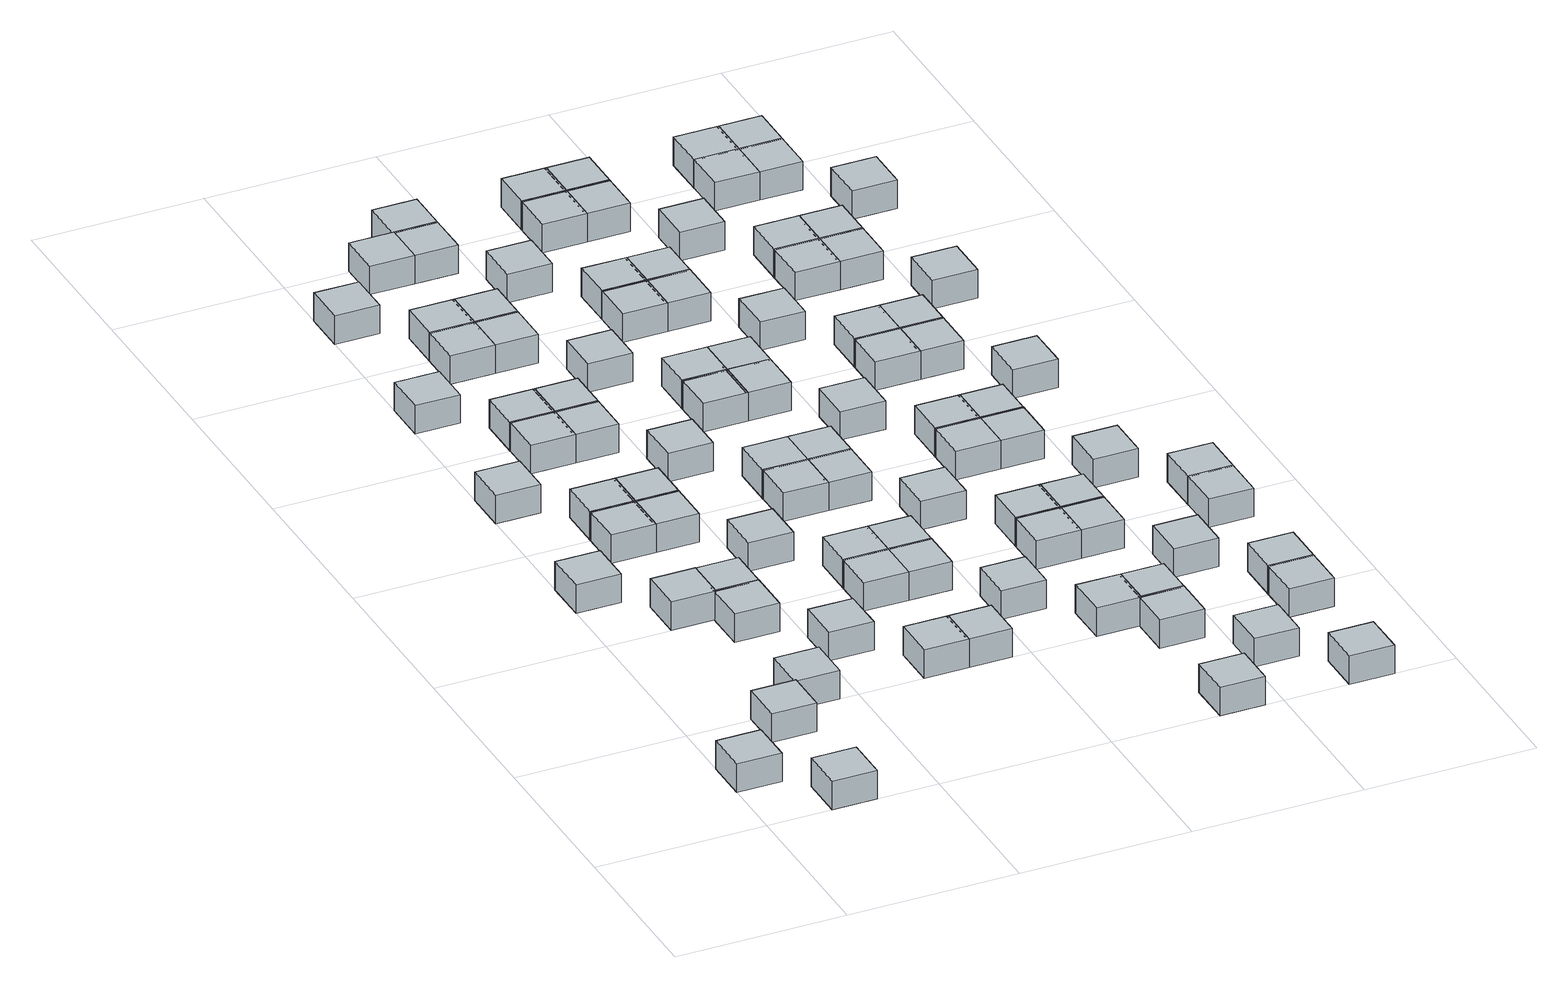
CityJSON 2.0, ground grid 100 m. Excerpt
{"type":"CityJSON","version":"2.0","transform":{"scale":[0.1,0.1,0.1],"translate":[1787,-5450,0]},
"CityObjects":{
"object1":{"type":"GenericCityObject","geometry":[{"type":"Solid","lod":"1","boundaries":[[[[0,1,2,3]],[[4,5,1,0]],[[5,6,2,1]],[[6,7,3,2]],[[7,4,0,3]],[[7,6,5,4]]]]}]},
"object2":{"type":"GenericCityObject","geometry":[{"type":"Solid","lod":"1","boundaries":[[[[8,9,10,11]],[[12,13,9,8]],[[13,14,10,9]],[[14,15,11,10]],[[15,12,8,11]],[[15,14,13,12]]]]}]},
"object3":{"type":"GenericCityObject","geometry":[{"type":"Solid","lod":"1","boundaries":[[[[16,17,18,19]],[[20,21,17,16]],[[21,22,18,17]],[[22,23,19,18]],[[23,20,16,19]],[[23,22,21,20]]]]}]},
"object4":{"type":"GenericCityObject","geometry":[{"type":"Solid","lod":"1","boundaries":[[[[24,25,26,27]],[[28,29,25,24]],[[29,30,26,25]],[[30,31,27,26]],[[31,28,24,27]],[[31,30,29,28]]]]}]},
"object5":{"type":"GenericCityObject","geometry":[{"type":"Solid","lod":"1","boundaries":[[[[32,33,34,35]],[[36,37,33,32]],[[37,38,34,33]],[[38,39,35,34]],[[39,36,32,35]],[[39,38,37,36]]]]}]},
"object6":{"type":"GenericCityObject","geometry":[{"type":"Solid","lod":"1","boundaries":[[[[40,41,42,43]],[[44,45,41,40]],[[45,46,42,41]],[[46,47,43,42]],[[47,44,40,43]],[[47,46,45,44]]]]}]},
"object7":{"type":"GenericCityObject","geometry":[{"type":"Solid","lod":"1","boundaries":[[[[48,49,50,51]],[[52,53,49,48]],[[53,54,50,49]],[[54,55,51,50]],[[55,52,48,51]],[[55,54,53,52]]]]}]},
"object8":{"type":"GenericCityObject","geometry":[{"type":"Solid","lod":"1","boundaries":[[[[56,57,58,59]],[[60,61,57,56]],[[61,62,58,57]],[[62,63,59,58]],[[63,60,56,59]],[[63,62,61,60]]]]}]},
"object9":{"type":"GenericCityObject","geometry":[{"type":"Solid","lod":"1","boundaries":[[[[64,65,66,67]],[[68,69,65,64]],[[69,70,66,65]],[[70,71,67,66]],[[71,68,64,67]],[[71,70,69,68]]]]}]},
"object10":{"type":"GenericCityObject","geometry":[{"type":"Solid","lod":"1","boundaries":[[[[72,73,74,75]],[[76,77,73,72]],[[77,78,74,73]],[[78,79,75,74]],[[79,76,72,75]],[[79,78,77,76]]]]}]},
"object11":{"type":"GenericCityObject","geometry":[{"type":"Solid","lod":"1","boundaries":[[[[80,81,82,83]],[[84,85,81,80]],[[85,86,82,81]],[[86,87,83,82]],[[87,84,80,83]],[[87,86,85,84]]]]}]},
"object12":{"type":"GenericCityObject","geometry":[{"type":"Solid","lod":"1","boundaries":[[[[88,89,90,91]],[[92,93,89,88]],[[93,94,90,89]],[[94,95,91,90]],[[95,92,88,91]],[[95,94,93,92]]]]}]},
"object13":{"type":"GenericCityObject","geometry":[{"type":"Solid","lod":"1","boundaries":[[[[96,97,98,99]],[[100,101,97,96]],[[101,102,98,97]],[[102,103,99,98]],[[103,100,96,99]],[[103,102,101,100]]]]}]},
"object14":{"type":"GenericCityObject","geometry":[{"type":"Solid","lod":"1","boundaries":[[[[104,105,106,107]],[[108,109,105,104]],[[109,110,106,105]],[[110,111,107,106]],[[111,108,104,107]],[[111,110,109,108]]]]}]},
"object15":{"type":"GenericCityObject","geometry":[{"type":"Solid","lod":"1","boundaries":[[[[112,113,114,115]],[[116,117,113,112]],[[117,118,114,113]],[[118,119,115,114]],[[119,116,112,115]],[[119,118,117,116]]]]}]},
"object16":{"type":"GenericCityObject","geometry":[{"type":"Solid","lod":"1","boundaries":[[[[120,121,122,123]],[[124,125,121,120]],[[125,126,122,121]],[[126,127,123,122]],[[127,124,120,123]],[[127,126,125,124]]]]}]},
"object17":{"type":"GenericCityObject","geometry":[{"type":"Solid","lod":"1","boundaries":[[[[128,129,130,131]],[[132,133,129,128]],[[133,134,130,129]],[[134,135,131,130]],[[135,132,128,131]],[[135,134,133,132]]]]}]},
"object18":{"type":"GenericCityObject","geometry":[{"type":"Solid","lod":"1","boundaries":[[[[136,137,138,139]],[[140,141,137,136]],[[141,142,138,137]],[[142,143,139,138]],[[143,140,136,139]],[[143,142,141,140]]]]}]},
"object19":{"type":"GenericCityObject","geometry":[{"type":"Solid","lod":"1","boundaries":[[[[144,145,146,147]],[[148,149,145,144]],[[149,150,146,145]],[[150,151,147,146]],[[151,148,144,147]],[[151,150,149,148]]]]}]},
"object20":{"type":"GenericCityObject","geometry":[{"type":"Solid","lod":"1","boundaries":[[[[152,153,154,155]],[[156,157,153,152]],[[157,158,154,153]],[[158,159,155,154]],[[159,156,152,155]],[[159,158,157,156]]]]}]},
"object21":{"type":"GenericCityObject","geometry":[{"type":"Solid","lod":"1","boundaries":[[[[160,161,162,163]],[[164,165,161,160]],[[165,166,162,161]],[[166,167,163,162]],[[167,164,160,163]],[[167,166,165,164]]]]}]},
"object22":{"type":"GenericCityObject","geometry":[{"type":"Solid","lod":"1","boundaries":[[[[168,169,170,171]],[[172,173,169,168]],[[173,174,170,169]],[[174,175,171,170]],[[175,172,168,171]],[[175,174,173,172]]]]}]},
"object23":{"type":"GenericCityObject","geometry":[{"type":"Solid","lod":"1","boundaries":[[[[176,177,178,179]],[[180,181,177,176]],[[181,182,178,177]],[[182,183,179,178]],[[183,180,176,179]],[[183,182,181,180]]]]}]},
"object24":{"type":"GenericCityObject","geometry":[{"type":"Solid","lod":"1","boundaries":[[[[184,185,186,187]],[[188,189,185,184]],[[189,190,186,185]],[[190,191,187,186]],[[191,188,184,187]],[[191,190,189,188]]]]}]},
"object25":{"type":"GenericCityObject","geometry":[{"type":"Solid","lod":"1","boundaries":[[[[192,193,194,195]],[[196,197,193,192]],[[197,198,194,193]],[[198,199,195,194]],[[199,196,192,195]],[[199,198,197,196]]]]}]},
"object26":{"type":"GenericCityObject","geometry":[{"type":"Solid","lod":"1","boundaries":[[[[200,201,202,203]],[[204,205,201,200]],[[205,206,202,201]],[[206,207,203,202]],[[207,204,200,203]],[[207,206,205,204]]]]}]},
"object27":{"type":"GenericCityObject","geometry":[{"type":"Solid","lod":"1","boundaries":[[[[208,209,210,211]],[[212,213,209,208]],[[213,214,210,209]],[[214,215,211,210]],[[215,212,208,211]],[[215,214,213,212]]]]}]},
"object28":{"type":"GenericCityObject","geometry":[{"type":"Solid","lod":"1","boundaries":[[[[216,217,218,219]],[[220,221,217,216]],[[221,222,218,217]],[[222,223,219,218]],[[223,220,216,219]],[[223,222,221,220]]]]}]},
"object29":{"type":"GenericCityObject","geometry":[{"type":"Solid","lod":"1","boundaries":[[[[224,225,226,227]],[[228,229,225,224]],[[229,230,226,225]],[[230,231,227,226]],[[231,228,224,227]],[[231,230,229,228]]]]}]},
"object30":{"type":"GenericCityObject","geometry":[{"type":"Solid","lod":"1","boundaries":[[[[232,233,234,235]],[[236,237,233,232]],[[237,238,234,233]],[[238,239,235,234]],[[239,236,232,235]],[[239,238,237,236]]]]}]},
"object31":{"type":"GenericCityObject","geometry":[{"type":"Solid","lod":"1","boundaries":[[[[240,241,242,243]],[[244,245,241,240]],[[245,246,242,241]],[[246,247,243,242]],[[247,244,240,243]],[[247,246,245,244]]]]}]},
"object32":{"type":"GenericCityObject","geometry":[{"type":"Solid","lod":"1","boundaries":[[[[248,249,250,251]],[[252,253,249,248]],[[253,254,250,249]],[[254,255,251,250]],[[255,252,248,251]],[[255,254,253,252]]]]}]},
"object33":{"type":"GenericCityObject","geometry":[{"type":"Solid","lod":"1","boundaries":[[[[256,257,258,259]],[[260,261,257,256]],[[261,262,258,257]],[[262,263,259,258]],[[263,260,256,259]],[[263,262,261,260]]]]}]},
"object34":{"type":"GenericCityObject","geometry":[{"type":"Solid","lod":"1","boundaries":[[[[264,265,266,267]],[[268,269,265,264]],[[269,270,266,265]],[[270,271,267,266]],[[271,268,264,267]],[[271,270,269,268]]]]}]},
"object35":{"type":"GenericCityObject","geometry":[{"type":"Solid","lod":"1","boundaries":[[[[272,273,274,275]],[[276,277,273,272]],[[277,278,274,273]],[[278,279,275,274]],[[279,276,272,275]],[[279,278,277,276]]]]}]},
"object36":{"type":"GenericCityObject","geometry":[{"type":"Solid","lod":"1","boundaries":[[[[280,281,282,283]],[[284,285,281,280]],[[285,286,282,281]],[[286,287,283,282]],[[287,284,280,283]],[[287,286,285,284]]]]}]},
"object37":{"type":"GenericCityObject","geometry":[{"type":"Solid","lod":"1","boundaries":[[[[288,289,290,291]],[[292,293,289,288]],[[293,294,290,289]],[[294,295,291,290]],[[295,292,288,291]],[[295,294,293,292]]]]}]},
"object38":{"type":"GenericCityObject","geometry":[{"type":"Solid","lod":"1","boundaries":[[[[296,297,298,299]],[[300,301,297,296]],[[301,302,298,297]],[[302,303,299,298]],[[303,300,296,299]],[[303,302,301,300]]]]}]},
"object39":{"type":"GenericCityObject","geometry":[{"type":"Solid","lod":"1","boundaries":[[[[304,305,306,307]],[[308,309,305,304]],[[309,310,306,305]],[[310,311,307,306]],[[311,308,304,307]],[[311,310,309,308]]]]}]},
"object40":{"type":"GenericCityObject","geometry":[{"type":"Solid","lod":"1","boundaries":[[[[312,313,314,315]],[[316,317,313,312]],[[317,318,314,313]],[[318,319,315,314]],[[319,316,312,315]],[[319,318,317,316]]]]}]},
"object41":{"type":"GenericCityObject","geometry":[{"type":"Solid","lod":"1","boundaries":[[[[320,321,322,323]],[[324,325,321,320]],[[325,326,322,321]],[[326,327,323,322]],[[327,324,320,323]],[[327,326,325,324]]]]}]},
"object42":{"type":"GenericCityObject","geometry":[{"type":"Solid","lod":"1","boundaries":[[[[328,329,330,331]],[[332,333,329,328]],[[333,334,330,329]],[[334,335,331,330]],[[335,332,328,331]],[[335,334,333,332]]]]}]},
"object43":{"type":"GenericCityObject","geometry":[{"type":"Solid","lod":"1","boundaries":[[[[336,337,338,339]],[[340,341,337,336]],[[341,342,338,337]],[[342,343,339,338]],[[343,340,336,339]],[[343,342,341,340]]]]}]},
"object44":{"type":"GenericCityObject","geometry":[{"type":"Solid","lod":"1","boundaries":[[[[344,345,346,347]],[[348,349,345,344]],[[349,350,346,345]],[[350,351,347,346]],[[351,348,344,347]],[[351,350,349,348]]]]}]},
"object45":{"type":"GenericCityObject","geometry":[{"type":"Solid","lod":"1","boundaries":[[[[352,353,354,355]],[[356,357,353,352]],[[357,358,354,353]],[[358,359,355,354]],[[359,356,352,355]],[[359,358,357,356]]]]}]},
"object46":{"type":"GenericCityObject","geometry":[{"type":"Solid","lod":"1","boundaries":[[[[360,361,362,363]],[[364,365,361,360]],[[365,366,362,361]],[[366,367,363,362]],[[367,364,360,363]],[[367,366,365,364]]]]}]},
"object47":{"type":"GenericCityObject","geometry":[{"type":"Solid","lod":"1","boundaries":[[[[368,369,370,371]],[[372,373,369,368]],[[373,374,370,369]],[[374,375,371,370]],[[375,372,368,371]],[[375,374,373,372]]]]}]},
"object48":{"type":"GenericCityObject","geometry":[{"type":"Solid","lod":"1","boundaries":[[[[376,377,378,379]],[[380,381,377,376]],[[381,382,378,377]],[[382,383,379,378]],[[383,380,376,379]],[[383,382,381,380]]]]}]},
"object49":{"type":"GenericCityObject","geometry":[{"type":"Solid","lod":"1","boundaries":[[[[384,385,386,387]],[[388,389,385,384]],[[389,390,386,385]],[[390,391,387,386]],[[391,388,384,387]],[[391,390,389,388]]]]}]},
"object50":{"type":"GenericCityObject","geometry":[{"type":"Solid","lod":"1","boundaries":[[[[392,393,394,395]],[[396,397,393,392]],[[397,398,394,393]],[[398,399,395,394]],[[399,396,392,395]],[[399,398,397,396]]]]}]},
"object51":{"type":"GenericCityObject","geometry":[{"type":"Solid","lod":"1","boundaries":[[[[400,401,402,403]],[[404,405,401,400]],[[405,406,402,401]],[[406,407,403,402]],[[407,404,400,403]],[[407,406,405,404]]]]}]},
"object52":{"type":"GenericCityObject","geometry":[{"type":"Solid","lod":"1","boundaries":[[[[408,409,410,411]],[[412,413,409,408]],[[413,414,410,409]],[[414,415,411,410]],[[415,412,408,411]],[[415,414,413,412]]]]}]},
"object53":{"type":"GenericCityObject","geometry":[{"type":"Solid","lod":"1","boundaries":[[[[416,417,418,419]],[[420,421,417,416]],[[421,422,418,417]],[[422,423,419,418]],[[423,420,416,419]],[[423,422,421,420]]]]}]},
"object54":{"type":"GenericCityObject","geometry":[{"type":"Solid","lod":"1","boundaries":[[[[424,425,426,427]],[[428,429,425,424]],[[429,430,426,425]],[[430,431,427,426]],[[431,428,424,427]],[[431,430,429,428]]]]}]},
"object55":{"type":"GenericCityObject","geometry":[{"type":"Solid","lod":"1","boundaries":[[[[432,433,434,435]],[[436,437,433,432]],[[437,438,434,433]],[[438,439,435,434]],[[439,436,432,435]],[[439,438,437,436]]]]}]},
"object56":{"type":"GenericCityObject","geometry":[{"type":"Solid","lod":"1","boundaries":[[[[440,441,442,443]],[[444,445,441,440]],[[445,446,442,441]],[[446,447,443,442]],[[447,444,440,443]],[[447,446,445,444]]]]}]},
"object57":{"type":"GenericCityObject","geometry":[{"type":"Solid","lod":"1","boundaries":[[[[448,449,450,451]],[[452,453,449,448]],[[453,454,450,449]],[[454,455,451,450]],[[455,452,448,451]],[[455,454,453,452]]]]}]},
"object58":{"type":"GenericCityObject","geometry":[{"type":"Solid","lod":"1","boundaries":[[[[456,457,458,459]],[[460,461,457,456]],[[461,462,458,457]],[[462,463,459,458]],[[463,460,456,459]],[[463,462,461,460]]]]}]},
"object59":{"type":"GenericCityObject","geometry":[{"type":"Solid","lod":"1","boundaries":[[[[464,465,466,467]],[[468,469,465,464]],[[469,470,466,465]],[[470,471,467,466]],[[471,468,464,467]],[[471,470,469,468]]]]}]},
"object60":{"type":"GenericCityObject","geometry":[{"type":"Solid","lod":"1","boundaries":[[[[472,473,474,475]],[[476,477,473,472]],[[477,478,474,473]],[[478,479,475,474]],[[479,476,472,475]],[[479,478,477,476]]]]}]},
"object61":{"type":"GenericCityObject","geometry":[{"type":"Solid","lod":"1","boundaries":[[[[480,481,482,483]],[[484,485,481,480]],[[485,486,482,481]],[[486,487,483,482]],[[487,484,480,483]],[[487,486,485,484]]]]}]},
"object62":{"type":"GenericCityObject","geometry":[{"type":"Solid","lod":"1","boundaries":[[[[488,489,490,491]],[[492,493,489,488]],[[493,494,490,489]],[[494,495,491,490]],[[495,492,488,491]],[[495,494,493,492]]]]}]},
"object63":{"type":"GenericCityObject","geometry":[{"type":"Solid","lod":"1","boundaries":[[[[496,497,498,499]],[[500,501,497,496]],[[501,502,498,497]],[[502,503,499,498]],[[503,500,496,499]],[[503,502,501,500]]]]}]},
"object64":{"type":"GenericCityObject","geometry":[{"type":"Solid","lod":"1","boundaries":[[[[504,505,506,507]],[[508,509,505,504]],[[509,510,506,505]],[[510,511,507,506]],[[511,508,504,507]],[[511,510,509,508]]]]}]},
"object65":{"type":"GenericCityObject","geometry":[{"type":"Solid","lod":"1","boundaries":[[[[512,513,514,515]],[[516,517,513,512]],[[517,518,514,513]],[[518,519,515,514]],[[519,516,512,515]],[[519,518,517,516]]]]}]},
"object66":{"type":"GenericCityObject","geometry":[{"type":"Solid","lod":"1","boundaries":[[[[520,521,522,523]],[[524,525,521,520]],[[525,526,522,521]],[[526,527,523,522]],[[527,524,520,523]],[[527,526,525,524]]]]}]},
"object67":{"type":"GenericCityObject","geometry":[{"type":"Solid","lod":"1","boundaries":[[[[528,529,530,531]],[[532,533,529,528]],[[533,534,530,529]],[[534,535,531,530]],[[535,532,528,531]],[[535,534,533,532]]]]}]},
"object68":{"type":"GenericCityObject","geometry":[{"type":"Solid","lod":"1","boundaries":[[[[536,537,538,539]],[[540,541,537,536]],[[541,542,538,537]],[[542,543,539,538]],[[543,540,536,539]],[[543,542,541,540]]]]}]},
"object69":{"type":"GenericCityObject","geometry":[{"type":"Solid","lod":"1","boundaries":[[[[544,545,546,547]],[[548,549,545,544]],[[549,550,546,545]],[[550,551,547,546]],[[551,548,544,547]],[[551,550,549,548]]]]}]},
"object70":{"type":"GenericCityObject","geometry":[{"type":"Solid","lod":"1","boundaries":[[[[552,553,554,555]],[[556,557,553,552]],[[557,558,554,553]],[[558,559,555,554]],[[559,556,552,555]],[[559,558,557,556]]]]}]},
"object71":{"type":"GenericCityObject","geometry":[{"type":"Solid","lod":"1","boundaries":[[[[560,561,562,563]],[[564,565,561,560]],[[565,566,562,561]],[[566,567,563,562]],[[567,564,560,563]],[[567,566,565,564]]]]}]},
"object72":{"type":"GenericCityObject","geometry":[{"type":"Solid","lod":"1","boundaries":[[[[568,569,570,571]],[[572,573,569,568]],[[573,574,570,569]],[[574,575,571,570]],[[575,572,568,571]],[[575,574,573,572]]]]}]},
"object73":{"type":"GenericCityObject","geometry":[{"type":"Solid","lod":"1","boundaries":[[[[576,577,578,579]],[[580,581,577,576]],[[581,582,578,577]],[[582,583,579,578]],[[583,580,576,579]],[[583,582,581,580]]]]}]},
"object74":{"type":"GenericCityObject","geometry":[{"type":"Solid","lod":"1","boundaries":[[[[584,585,586,587]],[[588,589,585,584]],[[589,590,586,585]],[[590,591,587,586]],[[591,588,584,587]],[[591,590,589,588]]]]}]},
"object75":{"type":"GenericCityObject","geometry":[{"type":"Solid","lod":"1","boundaries":[[[[592,593,594,595]],[[596,597,593,592]],[[597,598,594,593]],[[598,599,595,594]],[[599,596,592,595]],[[599,598,597,596]]]]}]},
"object76":{"type":"GenericCityObject","geometry":[{"type":"Solid","lod":"1","boundaries":[[[[600,601,602,603]],[[604,605,601,600]],[[605,606,602,601]],[[606,607,603,602]],[[607,604,600,603]],[[607,606,605,604]]]]}]},
"object77":{"type":"GenericCityObject","geometry":[{"type":"Solid","lod":"1","boundaries":[[[[608,609,610,611]],[[612,613,609,608]],[[613,614,610,609]],[[614,615,611,610]],[[615,612,608,611]],[[615,614,613,612]]]]}]},
"object78":{"type":"GenericCityObject","geometry":[{"type":"Solid","lod":"1","boundaries":[[[[616,617,618,619]],[[620,621,617,616]],[[621,622,618,617]],[[622,623,619,618]],[[623,620,616,619]],[[623,622,621,620]]]]}]},
"object79":{"type":"GenericCityObject","geometry":[{"type":"Solid","lod":"1","boundaries":[[[[624,625,626,627]],[[628,629,625,624]],[[629,630,626,625]],[[630,631,627,626]],[[631,628,624,627]],[[631,630,629,628]]]]}]},
"object80":{"type":"GenericCityObject","geometry":[{"type":"Solid","lod":"1","boundaries":[[[[632,633,634,635]],[[636,637,633,632]],[[637,638,634,633]],[[638,639,635,634]],[[639,636,632,635]],[[639,638,637,636]]]]}]},
"object81":{"type":"GenericCityObject","geometry":[{"type":"Solid","lod":"1","boundaries":[[[[640,641,642,643]],[[644,645,641,640]],[[645,646,642,641]],[[646,647,643,642]],[[647,644,640,643]],[[647,646,645,644]]]]}]},
"object82":{"type":"GenericCityObject","geometry":[{"type":"Solid","lod":"1","boundaries":[[[[648,649,650,651]],[[652,653,649,648]],[[653,654,650,649]],[[654,655,651,650]],[[655,652,648,651]],[[655,654,653,652]]]]}]},
"object83":{"type":"GenericCityObject","geometry":[{"type":"Solid","lod":"1","boundaries":[[[[656,657,658,659]],[[660,661,657,656]],[[661,662,658,657]],[[662,663,659,658]],[[663,660,656,659]],[[663,662,661,660]]]]}]},
"object84":{"type":"GenericCityObject","geometry":[{"type":"Solid","lod":"1","boundaries":[[[[664,665,666,667]],[[668,669,665,664]],[[669,670,666,665]],[[670,671,667,666]],[[671,668,664,667]],[[671,670,669,668]]]]}]},
"object85":{"type":"GenericCityObject","geometry":[{"type":"Solid","lod":"1","boundaries":[[[[672,673,674,675]],[[676,677,673,672]],[[677,678,674,673]],[[678,679,675,674]],[[679,676,672,675]],[[679,678,677,676]]]]}]},
"object86":{"type":"GenericCityObject","geometry":[{"type":"Solid","lod":"1","boundaries":[[[[680,681,682,683]],[[684,685,681,680]],[[685,686,682,681]],[[686,687,683,682]],[[687,684,680,683]],[[687,686,685,684]]]]}]},
"object87":{"type":"GenericCityObject","geometry":[{"type":"Solid","lod":"1","boundaries":[[[[688,689,690,691]],[[692,693,689,688]],[[693,694,690,689]],[[694,695,691,690]],[[695,692,688,691]],[[695,694,693,692]]]]}]},
"object88":{"type":"GenericCityObject","geometry":[{"type":"Solid","lod":"1","boundaries":[[[[696,697,698,699]],[[700,701,697,696]],[[701,702,698,697]],[[702,703,699,698]],[[703,700,696,699]],[[703,702,701,700]]]]}]},
"object89":{"type":"GenericCityObject","geometry":[{"type":"Solid","lod":"1","boundaries":[[[[704,705,706,707]],[[708,709,705,704]],[[709,710,706,705]],[[710,711,707,706]],[[711,708,704,707]],[[711,710,709,708]]]]}]},
"object90":{"type":"GenericCityObject","geometry":[{"type":"Solid","lod":"1","boundaries":[[[[712,713,714,715]],[[716,717,713,712]],[[717,718,714,713]],[[718,719,715,714]],[[719,716,712,715]],[[719,718,717,716]]]]}]},
"object91":{"type":"GenericCityObject","geometry":[{"type":"Solid","lod":"1","boundaries":[[[[720,721,722,723]],[[724,725,721,720]],[[725,726,722,721]],[[726,727,723,722]],[[727,724,720,723]],[[727,726,725,724]]]]}]},
"object92":{"type":"GenericCityObject","geometry":[{"type":"Solid","lod":"1","boundaries":[[[[728,729,730,731]],[[732,733,729,728]],[[733,734,730,729]],[[734,735,731,730]],[[735,732,728,731]],[[735,734,733,732]]]]}]},
"object93":{"type":"GenericCityObject","geometry":[{"type":"Solid","lod":"1","boundaries":[[[[736,737,738,739]],[[740,741,737,736]],[[741,742,738,737]],[[742,743,739,738]],[[743,740,736,739]],[[743,742,741,740]]]]}]}
},
"vertices":[
[0,370,0],[262,370,0],[262,632,0],[0,632,0],[0,370,175],[262,370,175],[262,632,175],[0,632,175],
[380,0,0],[642,0,0],[642,262,0],[380,262,0],[380,0,175],[642,0,175],[642,262,175],[380,262,175],
[380,750,0],[642,750,0],[642,1012,0],[380,1012,0],[380,750,175],[642,750,175],[642,1012,175],[380,1012,175],
[0,2370,0],[262,2370,0],[262,2632,0],[0,2632,0],[0,2370,175],[262,2370,175],[262,2632,175],[0,2632,175],
[630,1000,0],[892,1000,0],[892,1262,0],[630,1262,0],[630,1000,175],[892,1000,175],[892,1262,175],[630,1262,175],
[380,2000,0],[642,2000,0],[642,2262,0],[380,2262,0],[380,2000,175],[642,2000,175],[642,2262,175],[380,2262,175],
[0,3370,0],[262,3370,0],[262,3632,0],[0,3632,0],[0,3370,175],[262,3370,175],[262,3632,175],[0,3632,175],
[630,1750,0],[892,1750,0],[892,2012,0],[630,2012,0],[630,1750,175],[892,1750,175],[892,2012,175],[630,2012,175],
[380,2750,0],[642,2750,0],[642,3012,0],[380,3012,0],[380,2750,175],[642,2750,175],[642,3012,175],[380,3012,175],
[630,2000,0],[892,2000,0],[892,2262,0],[630,2262,0],[630,2000,175],[892,2000,175],[892,2262,175],[630,2262,175],
[380,3000,0],[642,3000,0],[642,3262,0],[380,3262,0],[380,3000,175],[642,3000,175],[642,3262,175],[380,3262,175],
[0,4370,0],[262,4370,0],[262,4632,0],[0,4632,0],[0,4370,175],[262,4370,175],[262,4632,175],[0,4632,175],
[1000,1370,0],[1262,1370,0],[1262,1632,0],[1000,1632,0],[1000,1370,175],[1262,1370,175],[1262,1632,175],[1000,1632,175],
[630,2750,0],[892,2750,0],[892,3012,0],[630,3012,0],[630,2750,175],[892,2750,175],[892,3012,175],[630,3012,175],
[380,3750,0],[642,3750,0],[642,4012,0],[380,4012,0],[380,3750,175],[642,3750,175],[642,4012,175],[380,4012,175],
[630,3000,0],[892,3000,0],[892,3262,0],[630,3262,0],[630,3000,175],[892,3000,175],[892,3262,175],[630,3262,175],
[380,4000,0],[642,4000,0],[642,4262,0],[380,4262,0],[380,4000,175],[642,4000,175],[642,4262,175],[380,4262,175],
[0,5370,0],[262,5370,0],[262,5632,0],[0,5632,0],[0,5370,175],[262,5370,175],[262,5632,175],[0,5632,175],
[1380,1000,0],[1642,1000,0],[1642,1262,0],[1380,1262,0],[1380,1000,175],[1642,1000,175],[1642,1262,175],[1380,1262,175],
[1000,2370,0],[1262,2370,0],[1262,2632,0],[1000,2632,0],[1000,2370,175],[1262,2370,175],[1262,2632,175],[1000,2632,175],
[630,3750,0],[892,3750,0],[892,4012,0],[630,4012,0],[630,3750,175],[892,3750,175],[892,4012,175],[630,4012,175],
[380,4750,0],[642,4750,0],[642,5012,0],[380,5012,0],[380,4750,175],[642,4750,175],[642,5012,175],[380,5012,175],
[630,4000,0],[892,4000,0],[892,4262,0],[630,4262,0],[630,4000,175],[892,4000,175],[892,4262,175],[630,4262,175],
[380,5000,0],[642,5000,0],[642,5262,0],[380,5262,0],[380,5000,175],[642,5000,175],[642,5262,175],[380,5262,175],
[1380,1750,0],[1642,1750,0],[1642,2012,0],[1380,2012,0],[1380,1750,175],[1642,1750,175],[1642,2012,175],[1380,2012,175],
[1630,1000,0],[1892,1000,0],[1892,1262,0],[1630,1262,0],[1630,1000,175],[1892,1000,175],[1892,1262,175],[1630,1262,175],
[1380,2000,0],[1642,2000,0],[1642,2262,0],[1380,2262,0],[1380,2000,175],[1642,2000,175],[1642,2262,175],[1380,2262,175],
[1000,3370,0],[1262,3370,0],[1262,3632,0],[1000,3632,0],[1000,3370,175],[1262,3370,175],[1262,3632,175],[1000,3632,175],
[630,4750,0],[892,4750,0],[892,5012,0],[630,5012,0],[630,4750,175],[892,4750,175],[892,5012,175],[630,5012,175],
[380,5750,0],[642,5750,0],[642,6012,0],[380,6012,0],[380,5750,175],[642,5750,175],[642,6012,175],[380,6012,175],
[630,5000,0],[892,5000,0],[892,5262,0],[630,5262,0],[630,5000,175],[892,5000,175],[892,5262,175],[630,5262,175],
[1630,1750,0],[1892,1750,0],[1892,2012,0],[1630,2012,0],[1630,1750,175],[1892,1750,175],[1892,2012,175],[1630,2012,175],
[1380,2750,0],[1642,2750,0],[1642,3012,0],[1380,3012,0],[1380,2750,175],[1642,2750,175],[1642,3012,175],[1380,3012,175],
[1630,2000,0],[1892,2000,0],[1892,2262,0],[1630,2262,0],[1630,2000,175],[1892,2000,175],[1892,2262,175],[1630,2262,175],
[1380,3000,0],[1642,3000,0],[1642,3262,0],[1380,3262,0],[1380,3000,175],[1642,3000,175],[1642,3262,175],[1380,3262,175],
[1000,4370,0],[1262,4370,0],[1262,4632,0],[1000,4632,0],[1000,4370,175],[1262,4370,175],[1262,4632,175],[1000,4632,175],
[630,5750,0],[892,5750,0],[892,6012,0],[630,6012,0],[630,5750,175],[892,5750,175],[892,6012,175],[630,6012,175],
[2000,1370,0],[2262,1370,0],[2262,1632,0],[2000,1632,0],[2000,1370,175],[2262,1370,175],[2262,1632,175],[2000,1632,175],
[630,6000,0],[892,6000,0],[892,6262,0],[630,6262,0],[630,6000,175],[892,6000,175],[892,6262,175],[630,6262,175],
[1630,2750,0],[1892,2750,0],[1892,3012,0],[1630,3012,0],[1630,2750,175],[1892,2750,175],[1892,3012,175],[1630,3012,175],
[1380,3750,0],[1642,3750,0],[1642,4012,0],[1380,4012,0],[1380,3750,175],[1642,3750,175],[1642,4012,175],[1380,4012,175],
[1630,3000,0],[1892,3000,0],[1892,3262,0],[1630,3262,0],[1630,3000,175],[1892,3000,175],[1892,3262,175],[1630,3262,175],
[1380,4000,0],[1642,4000,0],[1642,4262,0],[1380,4262,0],[1380,4000,175],[1642,4000,175],[1642,4262,175],[1380,4262,175],
[1000,5370,0],[1262,5370,0],[1262,5632,0],[1000,5632,0],[1000,5370,175],[1262,5370,175],[1262,5632,175],[1000,5632,175],
[2630,0,0],[2892,0,0],[2892,262,0],[2630,262,0],[2630,0,175],[2892,0,175],[2892,262,175],[2630,262,175],
[2380,1000,0],[2642,1000,0],[2642,1262,0],[2380,1262,0],[2380,1000,175],[2642,1000,175],[2642,1262,175],[2380,1262,175],
[2000,2370,0],[2262,2370,0],[2262,2632,0],[2000,2632,0],[2000,2370,175],[2262,2370,175],[2262,2632,175],[2000,2632,175],
[1630,3750,0],[1892,3750,0],[1892,4012,0],[1630,4012,0],[1630,3750,175],[1892,3750,175],[1892,4012,175],[1630,4012,175],
[1380,4750,0],[1642,4750,0],[1642,5012,0],[1380,5012,0],[1380,4750,175],[1642,4750,175],[1642,5012,175],[1380,5012,175],
[1630,4000,0],[1892,4000,0],[1892,4262,0],[1630,4262,0],[1630,4000,175],[1892,4000,175],[1892,4262,175],[1630,4262,175],
[2630,750,0],[2892,750,0],[2892,1012,0],[2630,1012,0],[2630,750,175],[2892,750,175],[2892,1012,175],[2630,1012,175],
[1380,5000,0],[1642,5000,0],[1642,5262,0],[1380,5262,0],[1380,5000,175],[1642,5000,175],[1642,5262,175],[1380,5262,175],
[2380,1750,0],[2642,1750,0],[2642,2012,0],[2380,2012,0],[2380,1750,175],[2642,1750,175],[2642,2012,175],[2380,2012,175],
[2630,1000,0],[2892,1000,0],[2892,1262,0],[2630,1262,0],[2630,1000,175],[2892,1000,175],[2892,1262,175],[2630,1262,175],
[2380,2000,0],[2642,2000,0],[2642,2262,0],[2380,2262,0],[2380,2000,175],[2642,2000,175],[2642,2262,175],[2380,2262,175],
[2000,3370,0],[2262,3370,0],[2262,3632,0],[2000,3632,0],[2000,3370,175],[2262,3370,175],[2262,3632,175],[2000,3632,175],
[1630,4750,0],[1892,4750,0],[1892,5012,0],[1630,5012,0],[1630,4750,175],[1892,4750,175],[1892,5012,175],[1630,5012,175],
[1380,5750,0],[1642,5750,0],[1642,6012,0],[1380,6012,0],[1380,5750,175],[1642,5750,175],[1642,6012,175],[1380,6012,175],
[3000,370,0],[3262,370,0],[3262,632,0],[3000,632,0],[3000,370,175],[3262,370,175],[3262,632,175],[3000,632,175],
[1630,5000,0],[1892,5000,0],[1892,5262,0],[1630,5262,0],[1630,5000,175],[1892,5000,175],[1892,5262,175],[1630,5262,175],
[2630,1750,0],[2892,1750,0],[2892,2012,0],[2630,2012,0],[2630,1750,175],[2892,1750,175],[2892,2012,175],[2630,2012,175],
[1380,6000,0],[1642,6000,0],[1642,6262,0],[1380,6262,0],[1380,6000,175],[1642,6000,175],[1642,6262,175],[1380,6262,175],
[2380,2750,0],[2642,2750,0],[2642,3012,0],[2380,3012,0],[2380,2750,175],[2642,2750,175],[2642,3012,175],[2380,3012,175],
[2630,2000,0],[2892,2000,0],[2892,2262,0],[2630,2262,0],[2630,2000,175],[2892,2000,175],[2892,2262,175],[2630,2262,175],
[2380,3000,0],[2642,3000,0],[2642,3262,0],[2380,3262,0],[2380,3000,175],[2642,3000,175],[2642,3262,175],[2380,3262,175],
[2000,4370,0],[2262,4370,0],[2262,4632,0],[2000,4632,0],[2000,4370,175],[2262,4370,175],[2262,4632,175],[2000,4632,175],
[1630,5750,0],[1892,5750,0],[1892,6012,0],[1630,6012,0],[1630,5750,175],[1892,5750,175],[1892,6012,175],[1630,6012,175],
[3380,0,0],[3642,0,0],[3642,262,0],[3380,262,0],[3380,0,175],[3642,0,175],[3642,262,175],[3380,262,175],
[3000,1370,0],[3262,1370,0],[3262,1632,0],[3000,1632,0],[3000,1370,175],[3262,1370,175],[3262,1632,175],[3000,1632,175],
[1630,6000,0],[1892,6000,0],[1892,6262,0],[1630,6262,0],[1630,6000,175],[1892,6000,175],[1892,6262,175],[1630,6262,175],
[2630,2750,0],[2892,2750,0],[2892,3012,0],[2630,3012,0],[2630,2750,175],[2892,2750,175],[2892,3012,175],[2630,3012,175],
[2380,3750,0],[2642,3750,0],[2642,4012,0],[2380,4012,0],[2380,3750,175],[2642,3750,175],[2642,4012,175],[2380,4012,175],
[2630,3000,0],[2892,3000,0],[2892,3262,0],[2630,3262,0],[2630,3000,175],[2892,3000,175],[2892,3262,175],[2630,3262,175],
[2380,4000,0],[2642,4000,0],[2642,4262,0],[2380,4262,0],[2380,4000,175],[2642,4000,175],[2642,4262,175],[2380,4262,175],
[3380,750,0],[3642,750,0],[3642,1012,0],[3380,1012,0],[3380,750,175],[3642,750,175],[3642,1012,175],[3380,1012,175],
[2000,5370,0],[2262,5370,0],[2262,5632,0],[2000,5632,0],[2000,5370,175],[2262,5370,175],[2262,5632,175],[2000,5632,175],
[3380,1000,0],[3642,1000,0],[3642,1262,0],[3380,1262,0],[3380,1000,175],[3642,1000,175],[3642,1262,175],[3380,1262,175],
[3000,2370,0],[3262,2370,0],[3262,2632,0],[3000,2632,0],[3000,2370,175],[3262,2370,175],[3262,2632,175],[3000,2632,175],
[2630,3750,0],[2892,3750,0],[2892,4012,0],[2630,4012,0],[2630,3750,175],[2892,3750,175],[2892,4012,175],[2630,4012,175],
[2380,4750,0],[2642,4750,0],[2642,5012,0],[2380,5012,0],[2380,4750,175],[2642,4750,175],[2642,5012,175],[2380,5012,175],
[2630,4000,0],[2892,4000,0],[2892,4262,0],[2630,4262,0],[2630,4000,175],[2892,4000,175],[2892,4262,175],[2630,4262,175],
[2380,5000,0],[2642,5000,0],[2642,5262,0],[2380,5262,0],[2380,5000,175],[2642,5000,175],[2642,5262,175],[2380,5262,175],
[3380,1750,0],[3642,1750,0],[3642,2012,0],[3380,2012,0],[3380,1750,175],[3642,1750,175],[3642,2012,175],[3380,2012,175],
[3380,2000,0],[3642,2000,0],[3642,2262,0],[3380,2262,0],[3380,2000,175],[3642,2000,175],[3642,2262,175],[3380,2262,175],
[3000,3370,0],[3262,3370,0],[3262,3632,0],[3000,3632,0],[3000,3370,175],[3262,3370,175],[3262,3632,175],[3000,3632,175],
[2630,4750,0],[2892,4750,0],[2892,5012,0],[2630,5012,0],[2630,4750,175],[2892,4750,175],[2892,5012,175],[2630,5012,175],
[2380,5750,0],[2642,5750,0],[2642,6012,0],[2380,6012,0],[2380,5750,175],[2642,5750,175],[2642,6012,175],[2380,6012,175],
[2630,5000,0],[2892,5000,0],[2892,5262,0],[2630,5262,0],[2630,5000,175],[2892,5000,175],[2892,5262,175],[2630,5262,175],
[2380,6000,0],[2642,6000,0],[2642,6262,0],[2380,6262,0],[2380,6000,175],[2642,6000,175],[2642,6262,175],[2380,6262,175],
[3000,4370,0],[3262,4370,0],[3262,4632,0],[3000,4632,0],[3000,4370,175],[3262,4370,175],[3262,4632,175],[3000,4632,175],
[2630,5750,0],[2892,5750,0],[2892,6012,0],[2630,6012,0],[2630,5750,175],[2892,5750,175],[2892,6012,175],[2630,6012,175],
[2630,6000,0],[2892,6000,0],[2892,6262,0],[2630,6262,0],[2630,6000,175],[2892,6000,175],[2892,6262,175],[2630,6262,175],
[3000,5370,0],[3262,5370,0],[3262,5632,0],[3000,5632,0],[3000,5370,175],[3262,5370,175],[3262,5632,175],[3000,5632,175]
]}
